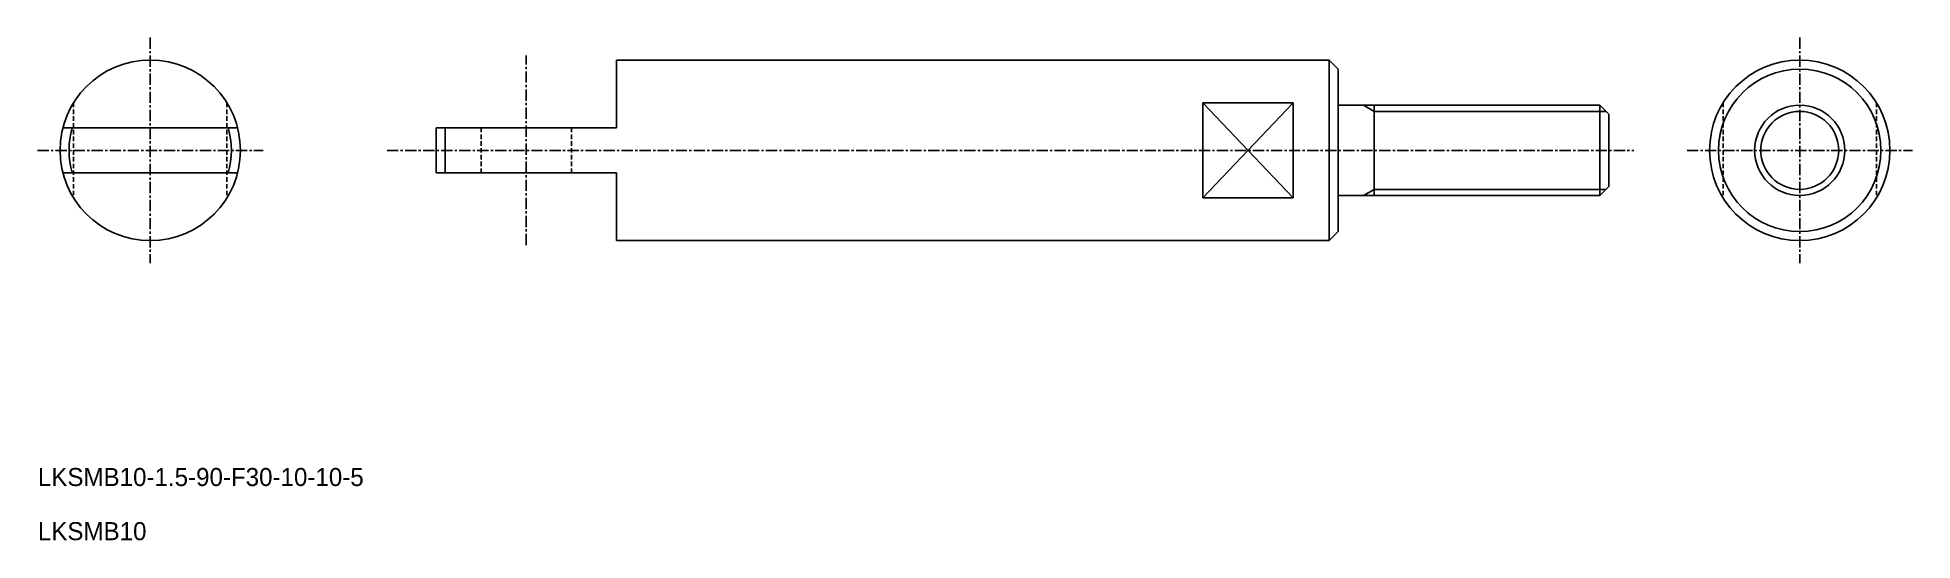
# Model space of a CAD drawing. Extents: x 302 to 509, y -119 to -64.
import ezdxf

# ---------------------------------------------------------------- set-up
doc = ezdxf.new("R2010")
doc.units = 0
doc.linetypes.add('CENTER', pattern=[2, 1.25, -0.25, 0.25, -0.25])
doc.linetypes.add('DASHED', pattern=[0.75, 0.5, -0.25])
doc.layers.get('0').update_dxf_attribs({"linetype": 'CONTINUOUS'})
doc.layers.add('CENTER', color=1, linetype='CENTER')

msp = doc.modelspace()

# ---------------------------------------------------------------- linework, layer by layer
at = {"color": 7, "linetype": 'CONTINUOUS'}
for p, q in [((365.77, -66.02), (444.77, -66.02)), ((365.77, -66.02), (365.77, -73.52)), ((444.77, -66.02), (444.77, -86.02)), ((444.77, -66.02), (445.77, -67.02)), ((445.77, -67.02), (445.77, -85.02)), ((440.77, -70.75), (430.77, -81.29)), ((430.77, -70.75), (440.77, -81.29)), ((430.77, -70.75), (440.77, -70.75)), ((430.77, -70.75), (430.77, -81.29)), ((440.77, -70.75), (440.77, -81.29)), ((474.77, -71.02), (445.77, -71.02)), ((449.77, -71.02), (449.77, -81.02)), ((474.77, -71.02), (474.77, -81.02)), ((474.77, -71.02), (475.77, -72.02)), ((475.77, -72.02), (475.77, -80.02)), ((304.4, -73.52), (323.76, -73.52)), ((365.77, -73.52), (345.77, -73.52)), ((345.77, -73.52), (345.77, -78.52)), ((346.77, -73.52), (346.77, -78.52)), ((304.4, -78.52), (323.76, -78.52)), ((365.77, -78.52), (345.77, -78.52)), ((365.77, -78.52), (365.77, -86.02)), ((474.77, -81.02), (445.77, -81.02)), ((475.77, -80.02), (474.77, -81.02)), ((430.77, -81.29), (440.77, -81.29)), ((445.77, -85.02), (444.77, -86.02)), ((365.77, -86.02), (444.77, -86.02))]:
    msp.add_line(p, q, dxfattribs=at)
at = {"color": 3, "linetype": 'DASHED'}
for p, q in [((305.58, -70.75), (305.58, -81.29)), ((322.58, -70.75), (322.58, -81.29)), ((488.45, -70.75), (488.45, -81.29)), ((505.45, -70.75), (505.45, -81.29)), ((350.77, -78.52), (350.77, -73.52)), ((360.77, -73.52), (360.77, -78.52))]:
    msp.add_line(p, q, dxfattribs=at)
at = {"color": 3, "linetype": 'CONTINUOUS'}
for p, q in [((448.6, -71.02), (449.77, -71.7)), ((475.45, -71.7), (449.77, -71.7)), ((448.6, -81.02), (449.77, -80.34)), ((475.45, -80.34), (449.77, -80.34))]:
    msp.add_line(p, q, dxfattribs=at)
at = {"color": 7, "linetype": 'CONTINUOUS'}
for centre, radius in [((314.08, -76.02), 10), ((496.95, -76.02), 10), ((496.95, -76.02), 9), ((496.95, -76.02), 5)]:
    msp.add_circle(centre, radius, dxfattribs=at)
at = {"color": 3, "linetype": 'CONTINUOUS'}
msp.add_circle((496.95, -76.02), 4.32, dxfattribs=at)
at = {"color": 7, "linetype": 'CONTINUOUS'}
for start, end in [(163.8724, 196.1276), (343.8724, 16.1276)]:
    msp.add_arc((314.08, -76.02), 9, start, end, dxfattribs=at)
at = {"layer": 'CENTER', "color": 1, "linetype": 'CENTER'}
for p, q in [((314.08, -63.52), (314.08, -88.52)), ((496.95, -63.52), (496.95, -88.52)), ((496.95, -63.52), (496.95, -88.52)), ((355.77, -86.52), (355.77, -65.52)), ((301.58, -76.02), (326.58, -76.02)), ((340.33, -76.02), (478.56, -76.02)), ((484.45, -76.02), (509.45, -76.02)), ((484.45, -76.02), (509.45, -76.02))]:
    msp.add_line(p, q, dxfattribs=at)

# ---------------------------------------------------------------- texts
at = {"color": 7, "linetype": 'CONTINUOUS'}
for s, p in [('LKSMB10-1.5-90-F30-10-10-5', (301.62, -113.21)), ('LKSMB10', (301.62, -119.21))]:
    msp.add_text(s, height=2, dxfattribs=at).set_placement(p)

doc.saveas('drawing.dxf')
